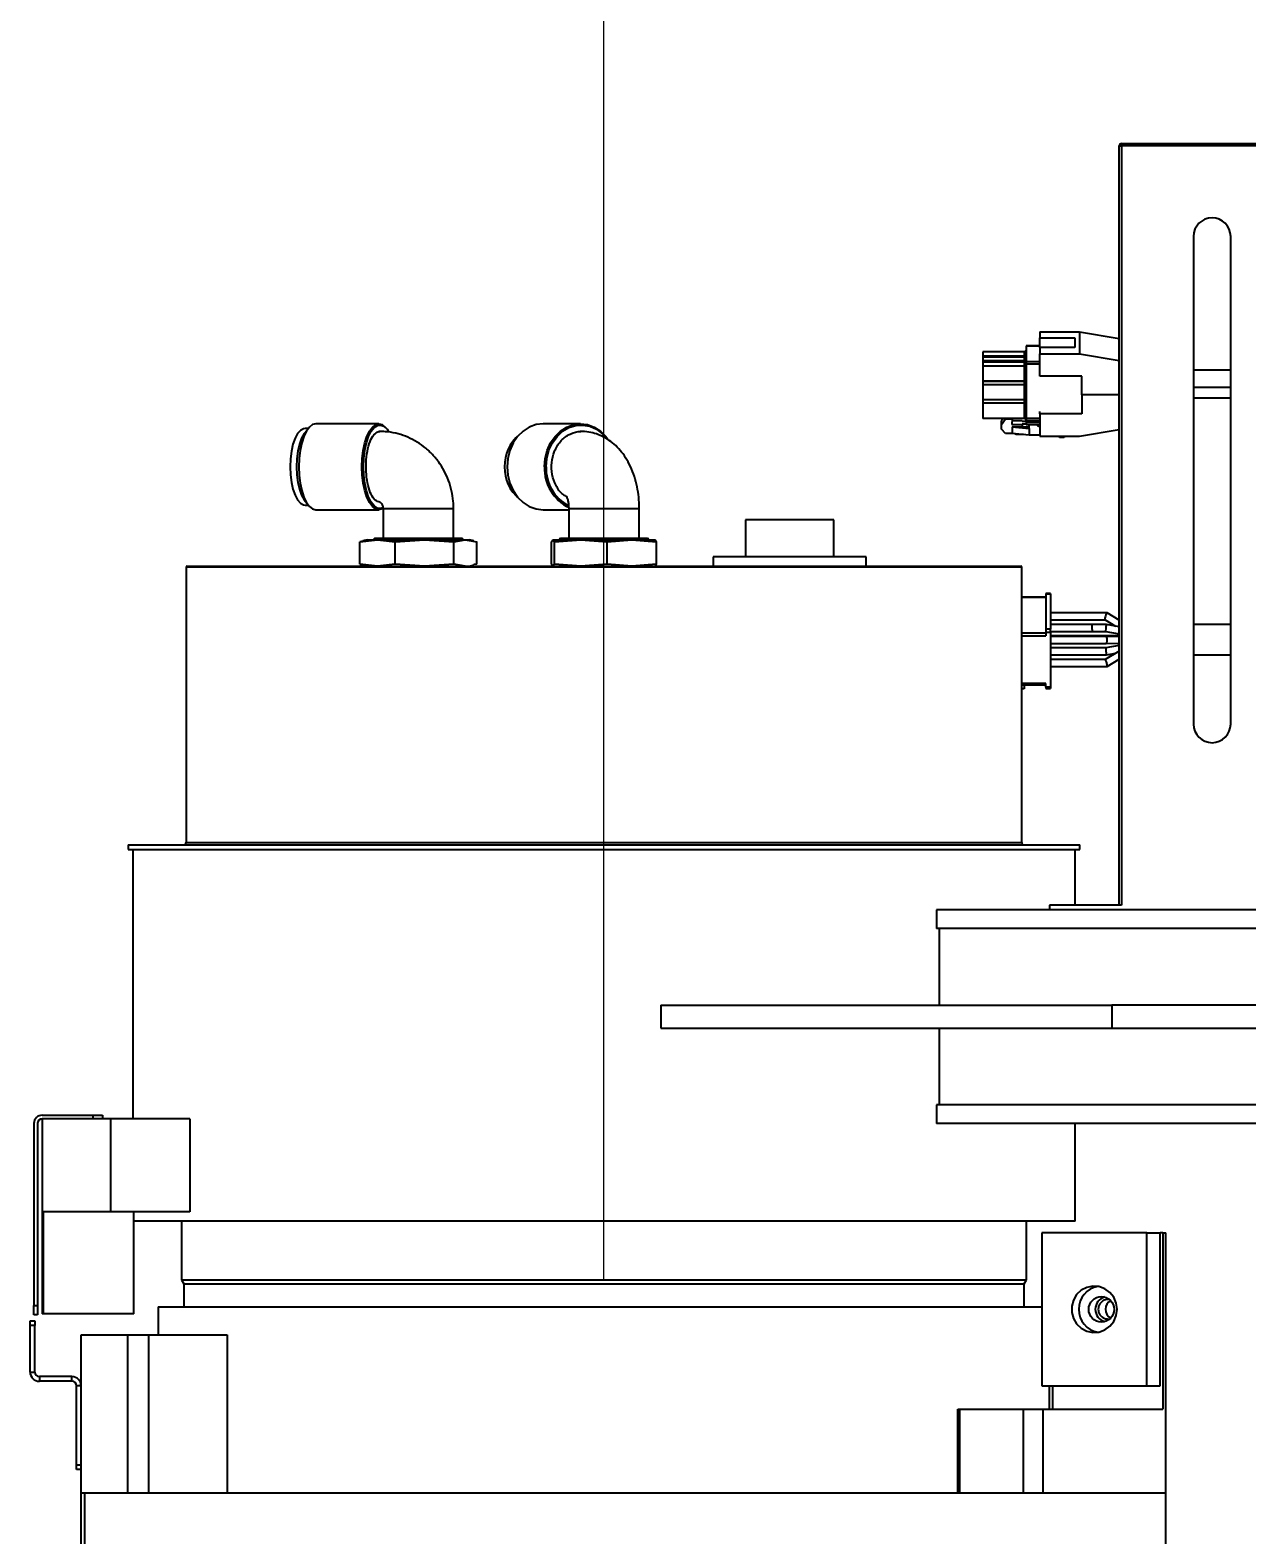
# Model space of a CAD drawing. Header units: millimetres. Extents: x 1 to 7426, y 0 to 5250.
# Drawn here: x 1778.6 to 2040.8, y 4009 to 4333 of the extents above; entities that cross this region are included whole.
import ezdxf

# ---------------------------------------------------------------- set-up
doc = ezdxf.new("R2010")
doc.units = ezdxf.units.MM
doc.header["$LTSCALE"] = 25
doc.linetypes.add('CENTERX2', pattern=[20.32, 12.7, -2.54, 2.54, -2.54])
doc.layers.add('标注层', color=137, linetype='Continuous', lineweight=25)
doc.styles.add('SLDTEXTSTYLE2', font='TXT', dxfattribs={"width": 0.7})
doc.dimstyles.new('SLDDIMSTYLE0', dxfattribs={"dimtxt": 80, "dimasz": 75, "dimexe": 0, "dimexo": 0.0625, "dimgap": 20, "dimtad": 2, "dimrnd": 1e-09, "dimzin": 12, "dimdsep": 46, "dimtxsty": 'SLDTEXTSTYLE2', "dimsah": 1, "dimcen": 0.09, "dimadec": 0, "dimazin": 3, "dimtfac": 1, "dimtofl": 0, "dimtmove": 0, "dimatfit": 3, "dimfxl": 0, "dimfrac": 2, "dimtolj": 1, "dimtzin": 12, "dimarcsym": 0})
doc.dimstyles.new('SLDDIMSTYLE1', dxfattribs={"dimtxt": 80, "dimasz": 75, "dimexe": 0, "dimexo": 0.0625, "dimgap": 20, "dimtad": 2, "dimrnd": 1e-09, "dimzin": 12, "dimdsep": 46, "dimtxsty": 'SLDTEXTSTYLE2', "dimsah": 1, "dimcen": 0.09, "dimadec": 0, "dimazin": 3, "dimtfac": 1, "dimtmove": 0, "dimatfit": 0, "dimfxl": 0, "dimfrac": 2, "dimtolj": 1, "dimtzin": 12, "dimarcsym": 0})

# ---------------------------------------------------------------- blocks, each defined once
blk = doc.blocks.new('_D')
at = {"layer": '标注层'}
for p, q in [((3206.27, 4004), (3206.27, 4567.76)), ((1902.27, 4542.76), (3206.27, 4542.76))]:
    blk.add_line(p, q, dxfattribs=at)
for points in [[(1902.27, 4542.76), (1977.27, 4530.26), (1977.27, 4555.26)], [(3206.27, 4542.76), (3131.27, 4555.26), (3131.27, 4530.26)]]:
    blk.add_solid(points, dxfattribs=at)
at = {"layer": '标注层', "insert": (2515.84, 4645.89), "char_height": 80, "attachment_point": 1, "style": 'SLDTEXTSTYLE2'}
blk.add_mtext('1304', dxfattribs=at)
blk = doc.blocks.new('_D_1')
at = {"layer": '标注层'}
for p, q in [((2852.27, 4106.04), (2852.27, 4425.56)), ((2852.27, 4400.56), (1902.27, 4400.56))]:
    blk.add_line(p, q, dxfattribs=at)
for points in [[(1902.27, 4400.56), (1977.27, 4388.06), (1977.27, 4413.06)], [(2852.27, 4400.56), (2777.27, 4413.06), (2777.27, 4388.06)]]:
    blk.add_solid(points, dxfattribs=at)
at = {"layer": '标注层', "insert": (2316.19, 4503.69), "char_height": 80, "attachment_point": 1, "style": 'SLDTEXTSTYLE2'}
blk.add_mtext('950', dxfattribs=at)
blk = doc.blocks.new('_D_2')
at = {"layer": '标注层'}
for p, q in [((2251.96, 3964.04), (2251.96, 4089.04)), ((2051.27, 3964.04), (2276.96, 3964.04)), ((2251.96, 3954.04), (2251.96, 3964.04)), ((2046.27, 3954.04), (2276.96, 3954.04)), ((2251.96, 3954.04), (2251.96, 3861.59))]:
    blk.add_line(p, q, dxfattribs=at)
for points in [[(2251.96, 3964.04), (2264.46, 4039.04), (2239.46, 4039.04)], [(2251.96, 3954.04), (2239.46, 3879.04), (2264.46, 3879.04)]]:
    blk.add_solid(points, dxfattribs=at)
at = {"layer": '标注层', "insert": (2148.83, 3861.59), "char_height": 80, "attachment_point": 1, "rotation": 90, "style": 'SLDTEXTSTYLE2'}
blk.add_mtext('10', dxfattribs=at)

msp = doc.modelspace()

# ---------------------------------------------------------------- linework, layer by layer
at = {"color": 7, "linetype": 'CENTERX2', "lineweight": 18}
msp.add_line((1902.272, 4063.91), (1902.272, 4584.317), dxfattribs=at)
at = {"color": 7, "linetype": 'Continuous', "lineweight": 25}
for p, q in [((2013.272, 4144.544), (2013.272, 4308.044)), ((2013.272, 4308.044), (2013.772, 4308.044)), ((2013.772, 4308.544), (2192.995, 4308.544)), ((2013.772, 4308.544), (2013.772, 4308.044)), ((2013.772, 4308.044), (2013.772, 4144.544)), ((2192.995, 4308.044), (2013.772, 4308.044)), ((2029.272, 4288.544), (2029.272, 4183.544)), ((2037.272, 4183.544), (2037.272, 4288.544)), ((1996.184, 4268), (1996.184, 4266.68)), ((1996.184, 4268), (2004.684, 4268)), ((2004.684, 4268), (2013.272, 4266.562)), ((2004.684, 4268), (2004.684, 4263.29)), ((1996.184, 4265), (1993.184, 4265)), ((1993.184, 4265), (1993.184, 4264.983)), ((1993.184, 4264.983), (1993.184, 4261.618)), ((1996.184, 4266.68), (2003.684, 4266.68)), ((1996.184, 4264.61), (1996.184, 4266.68)), ((1996.184, 4264.61), (1996.184, 4263.29)), ((2003.684, 4264.61), (1996.184, 4264.61)), ((2003.684, 4266.68), (2003.684, 4264.61)), ((1983.884, 4263.722), (1983.884, 4262.829)), ((1992.884, 4263.722), (1983.884, 4263.722)), ((1983.884, 4262.829), (1992.884, 4262.829)), ((1983.884, 4262.829), (1983.884, 4262.651)), ((1983.884, 4262.651), (1983.884, 4261.758)), ((1983.884, 4262.651), (1992.884, 4262.651)), ((1983.884, 4261.758), (1983.884, 4261.579)), ((1992.884, 4261.758), (1983.884, 4261.758)), ((1983.884, 4261.579), (1992.884, 4261.579)), ((1983.884, 4261.579), (1983.884, 4260.686)), ((1983.884, 4260.686), (1992.884, 4260.686)), ((1983.884, 4260.686), (1983.884, 4257.354)), ((1992.884, 4262.829), (1992.884, 4263.722)), ((1992.884, 4261.758), (1992.884, 4262.651)), ((1992.884, 4260.686), (1992.884, 4261.579)), ((1992.884, 4257.354), (1992.884, 4260.686)), ((1993.184, 4261.618), (1993.184, 4261.006)), ((1993.184, 4261.006), (1993.184, 4249.415)), ((1996.184, 4258.46), (1996.184, 4263.29)), ((1996.184, 4263.29), (2004.684, 4263.29)), ((2004.684, 4263.29), (2013.272, 4261.852)), ((1992.884, 4257.354), (1983.884, 4257.354)), ((1983.884, 4257.354), (1983.884, 4257.322)), ((2005.184, 4258.46), (1996.184, 4258.46)), ((2005.184, 4254.403), (2005.184, 4258.46)), ((2037.272, 4259.758), (2029.272, 4259.758)), ((1992.884, 4257.322), (1983.884, 4257.322)), ((1983.884, 4257.322), (1983.884, 4256.688)), ((1983.884, 4256.688), (1992.884, 4256.688)), ((1983.884, 4256.688), (1983.884, 4253.355)), ((1992.884, 4256.688), (1992.884, 4257.322)), ((1992.884, 4253.355), (1992.884, 4256.688)), ((2013.272, 4254.403), (2005.184, 4254.403)), ((2005.184, 4254.403), (2005.184, 4250.346)), ((2037.272, 4255.982), (2029.272, 4255.982)), ((1992.884, 4253.355), (1983.884, 4253.355)), ((1983.884, 4253.355), (1983.884, 4252.689)), ((1983.884, 4252.689), (1983.884, 4249.356)), ((1983.884, 4252.689), (1992.884, 4252.689)), ((1992.884, 4249.356), (1992.884, 4252.689)), ((2029.272, 4253.758), (2037.272, 4253.758)), ((1853.764, 4248.194), (1840.198, 4248.194)), ((1897.213, 4248.194), (1889.145, 4248.194)), ((1992.884, 4249.356), (1983.884, 4249.356)), ((1988.251, 4249.356), (1987.884, 4248.814)), ((1987.884, 4248.037), (1988.734, 4249.293)), ((1987.884, 4248.037), (1987.884, 4248.814)), ((1987.884, 4247.071), (1987.884, 4248.037)), ((1988.734, 4249.293), (1988.734, 4249.356)), ((1988.734, 4249.293), (1990.234, 4249.293)), ((1990.234, 4249.293), (1990.12, 4248.037)), ((1990.12, 4248.037), (1992.384, 4248.037)), ((1992.384, 4248.814), (1990.191, 4248.814)), ((1990.234, 4249.356), (1990.234, 4249.293)), ((1992.384, 4248.684), (1992.384, 4248.814)), ((1993.184, 4248.684), (1992.384, 4248.684)), ((1992.384, 4248.167), (1993.184, 4248.167)), ((1992.384, 4248.037), (1992.384, 4248.167)), ((1992.384, 4248.037), (1992.384, 4247.554)), ((1993.184, 4249.415), (1996.184, 4249.415)), ((1993.184, 4249.415), (1993.184, 4249.35)), ((1993.184, 4249.35), (1993.184, 4248.859)), ((1993.184, 4248.859), (1996.184, 4248.859)), ((1993.184, 4248.859), (1993.184, 4248.449)), ((1993.184, 4248.449), (1993.184, 4248.078)), ((1993.184, 4248.078), (1996.184, 4248.078)), ((1993.884, 4247.218), (1993.884, 4248.078)), ((1995.78, 4248.078), (1995.956, 4248.023)), ((1995.956, 4248.023), (1995.956, 4247.712)), ((1995.956, 4248.023), (1996.184, 4247.982)), ((1995.956, 4247.712), (1996.184, 4247.671)), ((1996.184, 4250.346), (1996.184, 4250.864)), ((1996.184, 4250.346), (1996.184, 4245.517)), ((2005.184, 4250.346), (1996.184, 4250.346)), ((1838.556, 4247.194), (1837.898, 4247.194)), ((1855.501, 4247.083), (1855.313, 4247.309)), ((1988.734, 4246.105), (1987.884, 4247.071)), ((1990.234, 4246.105), (1988.734, 4246.105)), ((1990.234, 4247.554), (1993.884, 4247.218)), ((1990.234, 4247.554), (1992.384, 4247.554)), ((1990.234, 4247.554), (1990.234, 4246.105)), ((1993.884, 4245.769), (1990.234, 4246.105)), ((1991.1, 4245.881), (1990.79, 4246.054)), ((1992.665, 4245.881), (1991.1, 4245.881)), ((1992.384, 4247.554), (1992.384, 4247.528)), ((1992.384, 4247.528), (1993.884, 4247.528)), ((1993.884, 4247.218), (1993.884, 4245.769)), ((1996.184, 4245.769), (1993.884, 4245.769)), ((1996.184, 4245.517), (2004.684, 4245.517)), ((2000.384, 4245.286), (2000.384, 4245.517)), ((2001.384, 4245.286), (2000.384, 4245.286)), ((2001.384, 4245.517), (2001.384, 4245.286)), ((2004.684, 4245.517), (2013.272, 4246.954)), ((1837.898, 4230.694), (1838.556, 4230.694)), ((1840.198, 4229.694), (1853.764, 4229.694)), ((1854.672, 4229.944), (1854.672, 4223.544)), ((1869.872, 4223.544), (1869.872, 4229.944)), ((1889.145, 4229.694), (1894.672, 4229.694)), ((1894.672, 4229.944), (1894.672, 4223.544)), ((1909.872, 4223.544), (1909.872, 4229.944)), ((1932.772, 4227.544), (1932.772, 4219.544)), ((1951.772, 4227.544), (1932.772, 4227.544)), ((1951.772, 4219.544), (1951.772, 4227.544)), ((1849.662, 4222.788), (1853.474, 4223.244)), ((1850.326, 4222.909), (1849.662, 4222.788)), ((1849.662, 4218), (1849.662, 4222.788)), ((1851.272, 4223.244), (1850.312, 4222.987)), ((1851.272, 4223.244), (1853.474, 4223.244)), ((1852.885, 4223.544), (1852.585, 4223.244)), ((1852.885, 4223.544), (1858.588, 4223.544)), ((1853.474, 4223.244), (1857.287, 4222.788)), ((1853.474, 4223.244), (1863.592, 4223.244)), ((1857.287, 4222.788), (1863.592, 4223.244)), ((1857.287, 4218), (1857.287, 4222.788)), ((1858.588, 4223.544), (1871.658, 4223.544)), ((1863.592, 4223.244), (1869.897, 4222.788)), ((1863.592, 4223.244), (1872.389, 4223.244)), ((1869.897, 4222.788), (1872.389, 4223.244)), ((1869.897, 4218), (1869.897, 4222.788)), ((1871.958, 4223.244), (1871.658, 4223.544)), ((1872.389, 4223.244), (1874.882, 4222.788)), ((1872.389, 4223.244), (1873.272, 4223.244)), ((1874.232, 4222.987), (1873.272, 4223.244)), ((1874.882, 4218), (1874.882, 4222.788)), ((1890.939, 4222.788), (1891.289, 4223.244)), ((1890.939, 4218), (1890.939, 4222.788)), ((1891.289, 4223.244), (1891.638, 4222.788)), ((1891.289, 4223.244), (1897.305, 4223.244)), ((1891.638, 4222.788), (1897.305, 4223.244)), ((1891.638, 4218), (1891.638, 4222.788)), ((1892.885, 4223.544), (1892.585, 4223.244)), ((1892.885, 4223.544), (1894.414, 4223.544)), ((1894.414, 4223.544), (1911.658, 4223.544)), ((1897.305, 4223.244), (1902.972, 4222.788)), ((1897.305, 4223.244), (1908.288, 4223.244)), ((1902.972, 4222.788), (1908.288, 4223.244)), ((1902.972, 4218), (1902.972, 4222.788)), ((1908.288, 4223.244), (1913.605, 4222.788)), ((1908.288, 4223.244), (1913.255, 4223.244)), ((1911.958, 4223.244), (1911.658, 4223.544)), ((1913.605, 4222.788), (1913.255, 4223.244)), ((1913.605, 4218), (1913.605, 4222.788)), ((1925.772, 4219.544), (1925.772, 4217.544)), ((1958.772, 4219.544), (1925.772, 4219.544)), ((1958.772, 4217.544), (1958.772, 4219.544)), ((1812.272, 4217.344), (1812.272, 4158.044)), ((1812.472, 4217.544), (1838.774, 4217.544)), ((1838.774, 4217.544), (1992.072, 4217.544)), ((1853.474, 4217.544), (1849.662, 4218)), ((1849.662, 4218), (1850.326, 4217.878)), ((1850.312, 4217.801), (1851.272, 4217.544)), ((1857.287, 4218), (1853.474, 4217.544)), ((1863.592, 4217.544), (1857.287, 4218)), ((1869.897, 4218), (1863.592, 4217.544)), ((1872.389, 4217.544), (1869.897, 4218)), ((1873.272, 4217.544), (1874.232, 4217.801)), ((1874.882, 4218), (1874.218, 4217.878)), ((1891.289, 4217.544), (1890.939, 4218)), ((1891.638, 4218), (1891.289, 4217.544)), ((1897.305, 4217.544), (1891.638, 4218)), ((1902.972, 4218), (1897.305, 4217.544)), ((1908.288, 4217.544), (1902.972, 4218)), ((1913.605, 4218), (1908.288, 4217.544)), ((1913.255, 4217.544), (1913.605, 4218)), ((1992.272, 4158.044), (1992.272, 4217.344)), ((1997.428, 4210.885), (1992.272, 4210.885)), ((1998.428, 4211.661), (1997.428, 4211.661)), ((1997.428, 4211.661), (1997.428, 4211.606)), ((1997.428, 4211.606), (1998.428, 4211.606)), ((1997.428, 4211.606), (1997.428, 4203.98)), ((1998.428, 4211.606), (1998.428, 4211.661)), ((1998.428, 4211.606), (1998.428, 4203.98)), ((2010.632, 4207.519), (1998.428, 4207.519)), ((1998.428, 4206.019), (2010.215, 4206.019)), ((2010.208, 4206.023), (2012.443, 4204.645)), ((2013.272, 4205.896), (2010.648, 4207.514)), ((1997.428, 4203.98), (1997.428, 4203.307)), ((1998.428, 4203.98), (1997.428, 4203.98)), ((1997.428, 4203.307), (1998.428, 4203.307)), ((1997.428, 4203.307), (1997.428, 4202.531)), ((2007.428, 4204.969), (1998.428, 4204.969)), ((1998.428, 4203.307), (1998.428, 4203.98)), ((1998.428, 4203.469), (2007.428, 4203.469)), ((1998.428, 4203.307), (1998.428, 4191.505)), ((2010.43, 4202.533), (1998.428, 4202.533)), ((2010.426, 4202.42), (1998.428, 4202.42)), ((2010.494, 4204.994), (2007.428, 4204.994)), ((2007.428, 4203.915), (2007.428, 4204.994)), ((2007.428, 4203.878), (2007.428, 4203.915)), ((2007.428, 4203.878), (2007.428, 4203.469)), ((2007.428, 4203.494), (2010.361, 4203.494)), ((2010.361, 4203.494), (2013.272, 4202.973)), ((2013.272, 4202.439), (2010.425, 4202.42)), ((2013.272, 4202.514), (2010.431, 4202.533)), ((2013.272, 4204.497), (2010.495, 4204.994)), ((2037.272, 4204.976), (2029.272, 4204.976)), ((1998.428, 4200.92), (2010.43, 4200.92)), ((2010.368, 4199.983), (1998.428, 4199.983)), ((2013.272, 4199.266), (2010.233, 4197.434)), ((2013.272, 4200.453), (2010.368, 4199.983)), ((2010.431, 4200.92), (2013.272, 4200.939)), ((1998.428, 4198.483), (2010.488, 4198.483)), ((2010.24, 4197.434), (1998.428, 4197.434)), ((1998.428, 4195.934), (2010.643, 4195.934)), ((2010.428, 4198.868), (2010.426, 4198.892)), ((2010.488, 4198.483), (2012.518, 4198.812)), ((2010.657, 4195.937), (2013.272, 4197.515)), ((2029.272, 4198.476), (2037.272, 4198.476)), ((1992.272, 4192.034), (1997.428, 4192.034)), ((1992.786, 4191.121), (1992.272, 4191.121)), ((1992.786, 4192.034), (1992.786, 4191.121)), ((1997.428, 4191.505), (1997.428, 4192.306)), ((1998.428, 4191.505), (1997.428, 4191.505)), ((1997.428, 4191.505), (1997.428, 4191.232)), ((1997.428, 4191.232), (1998.428, 4191.232)), ((1998.428, 4191.505), (1998.428, 4191.232)), ((1799.772, 4157.544), (1799.772, 4156.544)), ((1799.772, 4157.544), (1829.794, 4157.544)), ((1829.794, 4157.544), (2004.772, 4157.544)), ((2004.772, 4156.544), (2004.772, 4157.544)), ((1799.772, 4156.544), (1829.794, 4156.544)), ((1800.772, 4156.544), (1800.772, 4098.544)), ((1829.794, 4156.544), (2004.772, 4156.544)), ((2003.772, 4144.544), (2003.772, 4156.544)), ((1998.272, 4144.544), (1998.272, 4143.544)), ((2013.772, 4144.544), (1998.272, 4144.544)), ((1973.9, 4143.544), (1973.9, 4139.544)), ((2170.023, 4143.544), (1973.9, 4143.544)), ((2192.723, 4139.544), (1973.9, 4139.544)), ((1974.493, 4139.544), (1974.493, 4123.044)), ((1914.549, 4123.044), (1914.549, 4118.044)), ((1914.549, 4123.044), (2011.68, 4123.044)), ((2011.68, 4123.044), (2011.68, 4118.044)), ((2209.574, 4123.044), (2011.68, 4123.044)), ((1914.549, 4118.044), (2011.68, 4118.044)), ((1974.493, 4118.044), (1974.493, 4101.544)), ((2011.68, 4118.044), (2209.574, 4118.044)), ((1781.272, 4099.344), (1792.272, 4099.344)), ((1792.272, 4098.544), (1792.272, 4099.344)), ((1792.272, 4099.344), (1794.272, 4099.344)), ((1794.272, 4099.344), (1794.272, 4098.544)), ((1973.9, 4101.544), (1973.9, 4097.544)), ((2852.272, 4101.544), (1973.9, 4101.544)), ((1779.472, 4097.544), (1779.472, 4058.344)), ((1780.272, 4097.544), (1780.272, 4058.344)), ((1781.272, 4098.544), (1781.272, 4056.544)), ((1781.686, 4098.544), (1781.272, 4098.544)), ((1795.935, 4098.544), (1781.686, 4098.544)), ((1795.935, 4098.544), (1795.935, 4078.544)), ((1813.072, 4098.544), (1795.935, 4098.544)), ((1813.072, 4098.544), (1813.072, 4078.544)), ((2852.272, 4097.544), (1973.9, 4097.544)), ((2003.772, 4076.544), (2003.772, 4097.544)), ((1781.537, 4056.544), (1781.537, 4078.544)), ((1795.935, 4078.544), (1781.537, 4078.544)), ((1813.072, 4078.544), (1795.935, 4078.544)), ((1800.968, 4056.544), (1800.968, 4078.544)), ((1902.272, 4076.544), (1800.968, 4076.544)), ((1811.272, 4076.544), (1811.272, 4063.91)), ((2003.772, 4076.544), (1902.272, 4076.544)), ((1993.272, 4063.91), (1993.272, 4076.544)), ((1996.62, 4074.044), (1996.62, 4041.044)), ((2019.178, 4074.044), (1996.62, 4074.044)), ((2019.178, 4041.044), (2019.178, 4074.044)), ((2019.178, 4074.044), (2022.105, 4074.044)), ((2022.105, 4041.044), (2022.105, 4074.044)), ((2022.663, 4074.044), (2022.105, 4074.044)), ((2022.663, 4074.044), (2022.663, 4036.044)), ((2022.663, 4074.044), (2023.272, 4074.044)), ((2023.272, 4018.044), (2023.272, 4074.044)), ((1811.272, 4063.91), (1811.772, 4063.044)), ((1811.272, 4063.91), (1993.272, 4063.91)), ((1811.772, 4063.044), (1811.772, 4058.044)), ((1811.772, 4063.044), (1992.772, 4063.044)), ((1992.772, 4063.044), (1993.272, 4063.91)), ((1992.772, 4058.044), (1992.772, 4063.044)), ((1779.472, 4058.344), (1780.272, 4058.344)), ((1779.472, 4056.344), (1779.472, 4058.344)), ((1780.272, 4058.344), (1780.272, 4056.344)), ((1781.537, 4056.544), (1781.272, 4056.544)), ((1800.968, 4056.544), (1781.537, 4056.544)), ((1806.272, 4058.044), (1806.272, 4052.044)), ((1806.272, 4058.044), (1996.62, 4058.044)), ((1778.647, 4055.044), (1779.647, 4055.044)), ((1778.647, 4054.044), (1778.647, 4055.044)), ((1779.647, 4054.044), (1778.647, 4054.044)), ((1778.647, 4044.044), (1778.647, 4054.044)), ((1780.272, 4056.344), (1779.472, 4056.344)), ((1779.647, 4055.044), (1779.647, 4054.044)), ((1779.647, 4044.044), (1779.647, 4054.044)), ((1789.647, 4018.044), (1789.647, 4052.044)), ((1789.647, 4052.044), (1799.647, 4052.044)), ((1799.647, 4052.044), (1799.647, 4018.044)), ((1799.647, 4052.044), (1804.231, 4052.044)), ((1804.231, 4018.044), (1804.231, 4052.044)), ((1804.231, 4052.044), (1821.135, 4052.044)), ((1821.135, 4052.044), (1821.135, 4018.044)), ((1778.647, 4044.044), (1779.647, 4044.044)), ((1780.647, 4043.044), (1780.647, 4042.044)), ((1787.647, 4043.044), (1780.647, 4043.044)), ((1787.647, 4042.044), (1780.647, 4042.044)), ((1787.647, 4042.044), (1787.647, 4043.044)), ((1789.647, 4041.044), (1788.647, 4041.044)), ((1788.647, 4024.044), (1788.647, 4041.044)), ((1996.62, 4041.044), (2019.178, 4041.044)), ((1998.272, 4036.044), (1998.272, 4041.044)), ((1998.988, 4036.044), (1998.988, 4041.044)), ((2019.178, 4041.044), (2022.105, 4041.044)), ((1978.501, 4018.044), (1978.501, 4036.044)), ((1978.501, 4036.044), (1978.876, 4036.044)), ((1978.876, 4036.044), (1978.876, 4018.044)), ((1978.876, 4036.044), (1992.665, 4036.044)), ((1992.665, 4018.044), (1992.665, 4036.044)), ((1992.665, 4036.044), (1996.841, 4036.044)), ((1996.841, 4036.044), (1996.841, 4018.044)), ((1996.841, 4036.044), (2022.663, 4036.044)), ((1788.647, 4024.044), (1789.647, 4024.044)), ((1788.647, 4023.044), (1788.647, 4024.044)), ((1789.647, 4023.044), (1788.647, 4023.044)), ((1789.647, 4001.044), (1789.647, 4018.044)), ((1789.647, 4018.044), (1790.401, 4018.044)), ((1790.401, 4018.044), (1790.401, 4001.044)), ((1790.401, 4018.044), (2023.272, 4018.044)), ((1996.841, 4018.044), (2023.272, 4018.044)), ((2023.272, 4001.044), (2023.272, 4018.044))]:
    msp.add_line(p, q, dxfattribs=at)
at = {"color": 8, "linetype": 'Continuous', "lineweight": 25}
for p, q in [((1993.184, 4264.983), (1996.184, 4264.983)), ((1992.884, 4262.651), (1992.884, 4262.829)), ((1992.884, 4261.579), (1992.884, 4261.758)), ((1993.184, 4261.618), (1996.184, 4261.618)), ((1996.184, 4261.006), (1993.184, 4261.006)), ((1992.884, 4257.322), (1992.884, 4257.354)), ((1992.884, 4252.689), (1992.884, 4253.355)), ((1993.184, 4249.35), (1996.184, 4249.35)), ((1996.184, 4248.449), (1993.184, 4248.449)), ((1854.672, 4229.944), (1869.262, 4229.944)), ((1869.262, 4229.944), (1869.872, 4229.944)), ((1894.672, 4229.944), (1906.429, 4229.944)), ((1906.429, 4229.944), (1909.872, 4229.944)), ((1838.632, 4217.344), (1812.272, 4217.344)), ((1992.272, 4217.344), (1838.632, 4217.344)), ((1997.428, 4210.83), (1992.272, 4210.83)), ((1992.272, 4203.204), (1997.428, 4203.204)), ((1992.272, 4202.531), (1997.428, 4202.531)), ((1997.428, 4192.306), (1992.272, 4192.306)), ((1812.272, 4158.044), (1838.632, 4158.044)), ((1838.632, 4158.044), (1992.272, 4158.044))]:
    msp.add_line(p, q, dxfattribs=at)
at = {"color": 7, "linetype": 'Continuous', "lineweight": 25, "flags": 128}
for points in [[(1840.198, 4248.194), (1839.489, 4248.016), (1838.808, 4247.49), (1838.181, 4246.635), (1837.631, 4245.485), (1837.179, 4244.083), (1836.844, 4242.484), (1836.637, 4240.748), (1836.567, 4238.944)], [(1850.134, 4238.944), (1850.204, 4240.748), (1850.41, 4242.484), (1850.746, 4244.083), (1851.197, 4245.485), (1851.747, 4246.635), (1852.375, 4247.49), (1853.056, 4248.016), (1853.764, 4248.194), (1854.472, 4248.016), (1855.153, 4247.49), (1855.313, 4247.309)], [(1850.462, 4238.944), (1850.534, 4240.756), (1850.748, 4242.493), (1851.095, 4244.085), (1851.56, 4245.467), (1852.126, 4246.582), (1852.767, 4247.384), (1853.459, 4247.84), (1854.173, 4247.932), (1854.879, 4247.657), (1855.55, 4247.024), (1855.885, 4246.546)], [(1889.145, 4248.194), (1887.635, 4248.016), (1886.182, 4247.49), (1884.843, 4246.635), (1883.67, 4245.485), (1882.707, 4244.083), (1881.991, 4242.484), (1881.55, 4240.748), (1881.402, 4238.944)], [(1889.469, 4238.944), (1889.618, 4240.748), (1890.058, 4242.484), (1890.774, 4244.083), (1891.737, 4245.485), (1892.911, 4246.635), (1894.249, 4247.49), (1895.702, 4248.016), (1897.213, 4248.194), (1898.724, 4248.016), (1900.176, 4247.49), (1901.515, 4246.635), (1902.688, 4245.485), (1903.132, 4244.908)], [(1889.815, 4238.944), (1889.969, 4240.756), (1890.426, 4242.493), (1891.165, 4244.085), (1892.158, 4245.467), (1893.364, 4246.582), (1894.733, 4247.384), (1896.209, 4247.84), (1897.731, 4247.932), (1899.238, 4247.657), (1900.668, 4247.024), (1901.961, 4246.061), (1902.968, 4244.94)], [(1837.898, 4247.194), (1837.56, 4247.149), (1836.898, 4246.79), (1836.279, 4246.089), (1835.732, 4245.075), (1835.279, 4243.793), (1834.94, 4242.299), (1834.731, 4240.659), (1834.66, 4238.944)], [(1838.272, 4246.786), (1837.659, 4246.089), (1837.111, 4245.075), (1836.658, 4243.793), (1836.32, 4242.299), (1836.111, 4240.659), (1836.04, 4238.944)], [(1834.66, 4238.944), (1834.731, 4237.229), (1834.94, 4235.588), (1835.279, 4234.095), (1835.732, 4232.813), (1836.279, 4231.799), (1836.898, 4231.098), (1837.56, 4230.739), (1837.898, 4230.694)], [(1836.04, 4238.944), (1836.111, 4237.229), (1836.32, 4235.588), (1836.658, 4234.095), (1837.111, 4232.813), (1837.659, 4231.799), (1838.272, 4231.102)], [(1836.567, 4238.944), (1836.637, 4237.139), (1836.844, 4235.404), (1837.179, 4233.805), (1837.631, 4232.403), (1838.181, 4231.253), (1838.808, 4230.398), (1839.489, 4229.872), (1840.198, 4229.694)], [(1854.675, 4229.99), (1854.472, 4229.872), (1853.764, 4229.694), (1853.056, 4229.872), (1852.375, 4230.398), (1851.747, 4231.253), (1851.197, 4232.403), (1850.746, 4233.805), (1850.41, 4235.404), (1850.204, 4237.139), (1850.134, 4238.944)], [(1854.617, 4230.085), (1854.173, 4229.955), (1853.459, 4230.048), (1852.767, 4230.504), (1852.126, 4231.306), (1851.56, 4232.421), (1851.095, 4233.802), (1850.748, 4235.395), (1850.534, 4237.132), (1850.462, 4238.944)], [(1881.402, 4238.944), (1881.55, 4237.139), (1881.991, 4235.404), (1882.707, 4233.805), (1883.67, 4232.403), (1884.843, 4231.253), (1886.182, 4230.398), (1887.635, 4229.872), (1889.145, 4229.694)], [(2012.803, 4057.544), (2012.621, 4058.893), (2012.089, 4060.142), (2011.247, 4061.198), (2010.155, 4061.983), (2008.897, 4062.439), (2007.565, 4062.532), (2006.257, 4062.255), (2005.071, 4061.629), (2004.095, 4060.699), (2003.401, 4059.536), (2003.041, 4058.225), (2003.041, 4056.863), (2003.401, 4055.552), (2004.095, 4054.388), (2005.071, 4053.459), (2006.257, 4052.833), (2007.565, 4052.556), (2008.897, 4052.648), (2010.155, 4053.104), (2011.247, 4053.89), (2012.089, 4054.946), (2012.621, 4056.195), (2012.803, 4057.544)]]:
    msp.add_lwpolyline(points, dxfattribs=at)
at = {"color": 7, "linetype": 'Continuous', "lineweight": 25}
msp.add_circle((2009.423, 4057.532), 2.734, dxfattribs=at)
for centre, radius, start, end in [((2013.772, 4308.044), 0.5, 90, 180), ((2033.272, 4288.544), 4, 0, 180), ((1996.074, 4248.397), 0.695, 207.30087, 260.22939), ((1889.618, 4239.145), 8.749, 130.14956, 181.31565), ((1889.54, 4238.708), 8.672, 178.44253, 230.09301), ((1898.744, 4238.556), 9.284, 177.60445, 244.63567), ((1898.891, 4238.572), 9.084, 177.65387, 241.91988), ((1812.472, 4217.344), 0.2, 90, 180), ((1992.072, 4217.344), 0.2, 0, 90), ((2033.272, 4183.544), 4, 180, 0), ((1811.772, 4158.044), 0.5, 270, 0), ((1992.772, 4158.044), 0.5, 180, 270), ((1781.272, 4097.544), 1.8, 90, 180), ((1781.272, 4097.544), 1, 90, 180), ((2009.551, 4057.544), 5.013, 100.01224, 259.98776), ((2010.878, 4057.544), 2.76, 105.45212, 254.54788), ((2010.841, 4057.544), 2.095, 78.66177, 281.33823), ((2012.438, 4057.544), 2.115, 118.10816, 241.89184), ((1780.647, 4044.044), 2, 180, 270), ((1780.647, 4044.044), 1, 180, 270), ((1787.647, 4041.044), 2, 0, 90), ((1787.647, 4041.044), 1, 0, 90)]:
    msp.add_arc(centre, radius, start, end, dxfattribs=at)
for centre, major_axis, ratio, start_param, end_param in [((1992.884, 4264.09), (0, 0.367), 0.8164966, 3.1415927, 4.712389), ((1992.884, 4263.042), (0.3, 0), 0.7071068, 4.712389, 6.2831853), ((1992.884, 4263.018), (0, 0.367), 0.8164966, 3.1415927, 4.712389), ((1992.884, 4261.97), (0.3, 0), 0.7071068, 4.712389, 6.2831853), ((1992.884, 4261.947), (0, 0.367), 0.8164966, 3.1415927, 4.712389), ((1992.884, 4260.899), (0.3, 0), 0.7071068, 4.712389, 6.2831853), ((1992.884, 4256.987), (0, 0.367), 0.8164966, 4.712389, 6.2831853), ((1992.884, 4257.644), (0, 0.322), 0.9318517, 3.1415927, 3.4322381), ((1992.884, 4256.9), (0.3, 0), 0.7071068, 4.712389, 6.2831853), ((1992.884, 4252.988), (0, 0.367), 0.8164966, 4.712389, 6.2831853), ((1992.884, 4252.901), (0.3, 0), 0.7071068, 4.712389, 6.2831853), ((1992.884, 4248.989), (0, 0.367), 0.8164966, 4.712389, 6.2831853), ((2010.428, 4206.769), (0.212, 0.749), 0.1916374, 6.2289072, 8.8303816), ((2010.428, 4206.769), (0.212, 0.749), 0.1916374, 2.5471963, 3.0873146), ((2010.428, 4201.783), (0.002, 0.75), 0.3300133, 6.28209, 6.8408449), ((2010.428, 4204.244), (0.067, 0.75), 0.0410184, 3.1379499, 5.8504957), ((2010.428, 4201.67), (-0.003, 0.75), 0.3300127, 3.1427075, 6.2843001), ((2010.428, 4204.244), (0.067, 0.75), 0.0410184, 5.8504957, 6.2795426), ((2010.428, 4199.233), (-0.06, 0.75), 0.0443544, 0.0035656, 2.0399257), ((2010.442, 4196.684), (-0.208, 0.749), 0.1784612, 3.1912037, 6.3327964), ((2010.428, 4199.233), (-0.06, 0.75), 0.0443544, 2.0749846, 3.1451582)]:
    msp.add_ellipse(centre, major_axis=major_axis, ratio=ratio, start_param=start_param, end_param=end_param, dxfattribs=at)
for points, knots in [([(1853.994, 4231.354), (1853.659, 4231.438), (1852.988, 4231.606), (1852.095, 4232.916), (1851.416, 4234.845), (1851.028, 4237.254), (1850.975, 4239.85), (1851.261, 4242.346), (1851.856, 4244.462), (1852.692, 4245.948), (1853.449, 4246.508), (1853.886, 4246.545), (1853.988, 4246.553)], [0, 0, 0, 0, 0.1074338, 0.2148685, 0.3223063, 0.4297431, 0.5371803, 0.6446183, 0.7520582, 0.8594937, 0.9669308, 1, 1, 1, 1]), ([(1869.872, 4229.944), (1869.858, 4230.467), (1869.823, 4231.761), (1869.487, 4233.808), (1868.826, 4236.028), (1867.869, 4238.134), (1866.639, 4240.083), (1865.159, 4241.833), (1863.46, 4243.348), (1861.578, 4244.599), (1859.551, 4245.561), (1857.421, 4246.213), (1855.5, 4246.524), (1854.301, 4246.545), (1853.839, 4246.553)], [0, 0, 0, 0, 0.0604421, 0.1495651, 0.2388412, 0.3281333, 0.4173301, 0.5063258, 0.5950061, 0.6832802, 0.7710976, 0.8584462, 0.9453573, 1, 1, 1, 1]), ([(1894.067, 4232.561), (1893.83, 4232.703), (1892.955, 4233.23), (1891.866, 4234.878), (1891.019, 4237.245), (1890.91, 4239.853), (1891.52, 4242.346), (1892.789, 4244.462), (1894.571, 4245.947), (1896.177, 4246.506), (1897.098, 4246.543), (1897.307, 4246.551)], [0, 0, 0, 0, 0.0483426, 0.178826, 0.3093085, 0.4397917, 0.5702754, 0.7007626, 0.8312429, 0.9617258, 1, 1, 1, 1]), ([(1909.872, 4229.944), (1909.865, 4230.374), (1909.846, 4231.573), (1909.637, 4233.534), (1909.177, 4235.788), (1908.471, 4237.98), (1907.541, 4239.981), (1906.423, 4241.731), (1905.178, 4243.192), (1903.793, 4244.403), (1902.288, 4245.36), (1900.684, 4246.046), (1898.97, 4246.49), (1897.787, 4246.531), (1897.178, 4246.552)], [0, 0, 0, 0, 0.052392, 0.1457843, 0.2404605, 0.3372805, 0.4368931, 0.5254264, 0.6100643, 0.6909548, 0.7690167, 0.8452027, 0.9203167, 1, 1, 1, 1]), ([(1894.158, 4232.673), (1894.16, 4232.671), (1894.164, 4232.667), (1894.306, 4232.363), (1894.475, 4231.807), (1894.618, 4231.038), (1894.669, 4230.38), (1894.672, 4230.011), (1894.672, 4229.944)], [0, 0, 0, 0, 0.1462489, 0.3383993, 0.5357382, 0.7416944, 0.9533019, 1, 1, 1, 1]), ([(1853.985, 4231.354), (1853.985, 4231.354), (1853.989, 4231.354), (1854.017, 4231.356), (1854.202, 4231.24), (1854.421, 4230.969), (1854.582, 4230.6), (1854.661, 4230.248), (1854.669, 4230.03), (1854.672, 4229.944)], [0, 0, 0, 0, 0.0797966, 0.3714558, 0.5780796, 0.7377006, 0.8491859, 0.9408751, 1, 1, 1, 1])]:
    msp.add_open_spline(points, degree=3, knots=knots, dxfattribs=at)

# ---------------------------------------------------------------- dimensions: what is measured, and where the dimension line sits
at = {"layer": '标注层'}
for base, p1, p2, picture, middle in [((3206.272, 4542.761), (1902.272, 4584.317), (3206.272, 3979.001), '_D', (2586.063, 4542.761)), ((1902.272, 4400.561), (2852.272, 4081.044), (1902.272, 4584.317), '_D_1', (2368.803, 4400.561))]:
    dim = msp.add_linear_dim(base=base, p1=p1, p2=p2, dimstyle='SLDDIMSTYLE0', dxfattribs=at)
    dim.commit()
    dim.dimension.update_dxf_attribs({"geometry": picture, "text_midpoint": middle, "dimtype": 160})
dim = msp.add_linear_dim(base=(2251.958, 3964.044), p1=(2021.272, 3954.044), p2=(2026.272, 3964.044), angle=90, dimstyle='SLDDIMSTYLE1', dxfattribs=at)
dim.commit()
dim.dimension.update_dxf_attribs({"geometry": '_D_2', "text_midpoint": (2251.958, 3896.703), "dimtype": 160})

doc.saveas('drawing.dxf')
